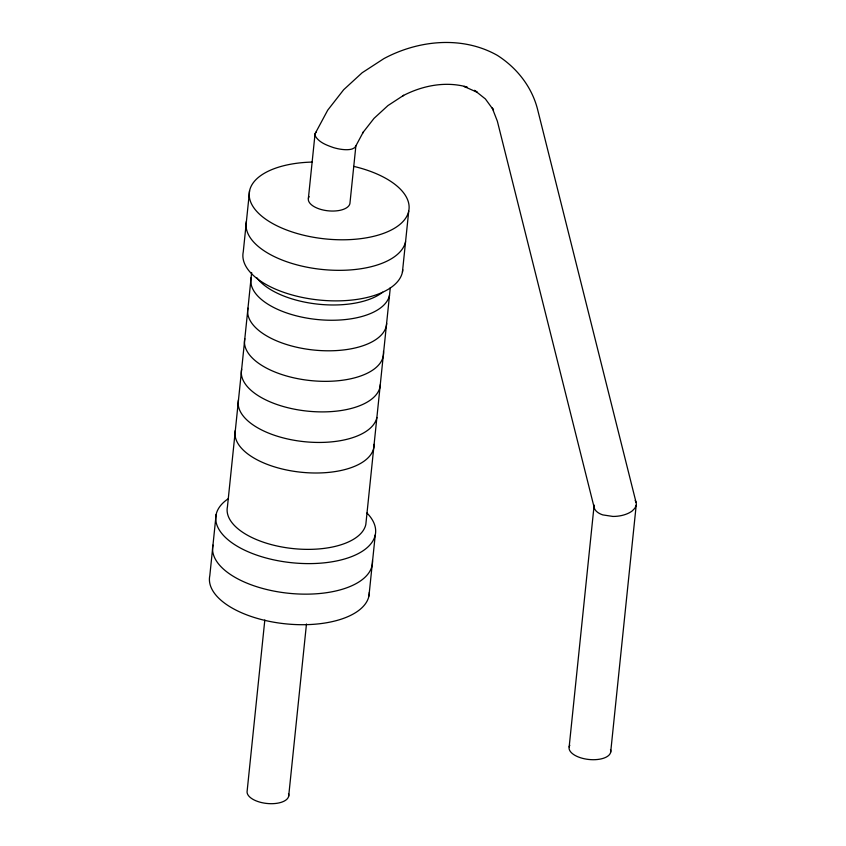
<?xml version="1.0" encoding="UTF-8"?>
<svg xmlns="http://www.w3.org/2000/svg" width="846" height="846" viewBox="0 0 846 846"><rect width="100%" height="100%" fill="white"/><g stroke="black" fill="none" stroke-linecap="round" stroke-linejoin="round"><path stroke-width="1.27" d="M216.121 514.569L209.808 575.661A80.296 38.197 5.9 0 0 285.324 623.809A80.296 38.197 5.9 0 0 369.353 592.274M249.581 190.752L243.267 251.844A80.296 38.197 5.9 0 0 317.483 299.844A80.296 38.197 5.9 0 0 402.77 269.715M251.653 272.518L227.447 506.722A69.827 33.216 5.9 0 0 289.713 548.197A69.827 33.216 5.9 0 0 365.832 524.404L390.302 287.651M264.819 619.991L247.159 790.904A20.949 9.962 5.9 0 0 268.563 803.605A20.949 9.962 5.9 0 0 288.507 793.59M308.399 198.26L315.061 133.753L327.709 110.181L343.677 89.718L362.151 72.756L383.841 58.649C418.358 40.058 462.424 35.564 497.385 55.392C516.684 67.722 531.542 86.419 537.411 108.732L636.055 502.365M288.676 796.213L306.474 623.978M474.543 90.3L477.197 92.277L464.042 86.451L467.055 87.022C445.451 80.994 422.408 85.583 402.833 95.799L403.648 95.323L387.944 105.581L374.038 118.345L362.543 133.055L363.241 132.135L355.88 145.872L349.916 203.569A20.949 9.962 5.9 0 1 325.276 210.432A20.949 9.962 5.9 0 1 309.076 196.6M368.951 595.996L375.264 534.894M402.421 272.179L408.734 211.077M569.157 746.912L594.146 505.073A20.727 11.051 -3.7 0 0 602.733 514.886L612.938 516.441A21.446 11.432 -3.7 0 0 632.258 510.899L634.902 508.192L636.192 505.284A20.727 11.051 -3.7 0 0 635.166 500.504M610.675 752.221L636.192 505.284M316.245 131.934L315.061 133.753L315.272 135.984C319.048 142.562 326.831 145.258 333.599 147.638A21.837 8.312 17.6 0 0 352.2 148.97L354.696 147.69L355.88 145.872M475.526 91.082L485.382 98.94L493.525 110.075L492.435 108.129M492.351 108.32L497.353 121.19L594.294 507.991M376.882 417.48A69.827 33.216 5.9 0 1 300.764 441.274A69.827 33.216 5.9 0 1 238.498 399.809M380.362 384.486A69.827 33.216 5.9 0 1 306.506 411.029A69.827 33.216 5.9 0 1 241.649 369.258M353.765 166.387A80.296 38.197 5.9 0 1 392.248 229.509A80.296 38.197 5.9 0 1 261.403 215.878A80.296 38.197 5.9 0 1 312.417 162.072M405.572 241.628A80.296 38.197 5.9 0 1 318.043 268.986A80.296 38.197 5.9 0 1 246.429 221.292M382.688 292.219A69.827 33.216 5.9 0 1 316.742 304.021A69.827 33.216 5.9 0 1 256.782 277.689M389.509 295.286A69.827 33.216 5.9 0 1 313.39 319.079A69.827 33.216 5.9 0 1 251.125 277.615M383.46 351.418A69.827 33.216 5.9 0 1 312.28 380.742A69.827 33.216 5.9 0 1 244.811 338.707M386.675 323.384A69.827 33.216 5.9 0 1 312.819 349.937A69.827 33.216 5.9 0 1 247.963 308.156M366.953 513.004A80.296 38.197 5.9 0 1 291.69 562.717A80.296 38.197 5.9 0 1 228.42 498.632M372.473 560.454A80.296 38.197 5.9 0 1 289.797 593.384A80.296 38.197 5.9 0 1 212.959 545.11M374.069 444.33A69.827 33.216 5.9 0 1 301.493 472.269A69.827 33.216 5.9 0 1 235.336 430.35M610.505 749.598A20.949 9.962 5.9 0 1 588.742 759.465A20.949 9.962 5.9 0 1 569.834 745.252"/></g></svg>
